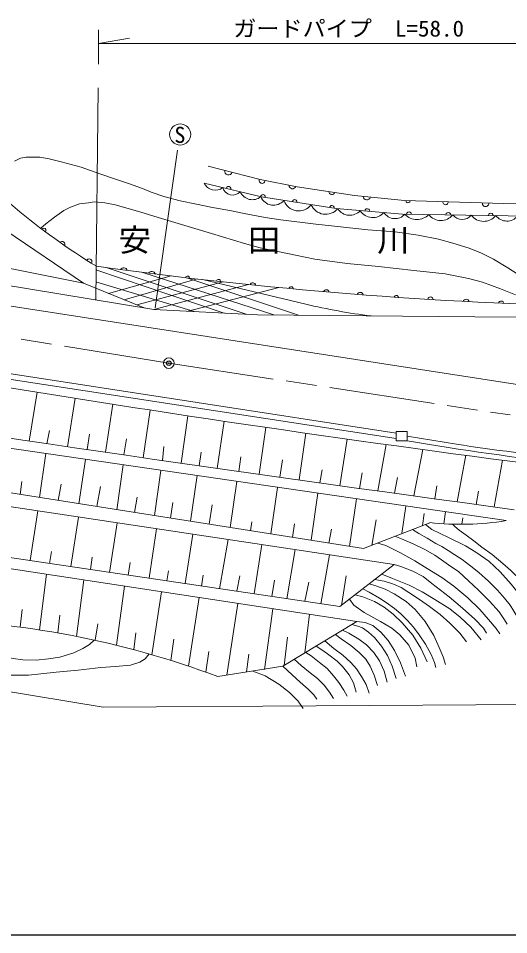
# Model space of a CAD drawing. Units: millimetres, scale not verified. Extents: x 40000 to 680000, y 20000 to 380000.
# Drawn here: x 280272 to 336027, y 205000 to 309208 of the extents above; entities that cross this region are included whole.
import ezdxf
from ezdxf.enums import TextEntityAlignment as Align

# ---------------------------------------------------------------- set-up
doc = ezdxf.new("R2010")
doc.units = ezdxf.units.MM
doc.header["$LTSCALE"] = 1000
doc.header["$PDMODE"] = 32
doc.header["$PDSIZE"] = 500
doc.linetypes.add('CHAIN', pattern=[18.5, 12, -1.5, 3.5, -1.5])
for name, color, linetype, lineweight in [('M-BGD', 7, 'Continuous', 13), ('M-BMK', 2, 'CHAIN', 13), ('M-BMK-OTRS', 5, 'Continuous', 13), ('M-STR-HTXT', 7, 'Continuous', 13), ('M-TTL-BAND', 7, 'Continuous', 25), ('M-WORK', 1, 'Continuous', 13)]:
    doc.layers.add(name, color=color, linetype=linetype, lineweight=lineweight)
doc.layers.add('M-OTRS', color=6, linetype='Continuous')
doc.styles.add('ＭＳ ゴシック', font='')
doc.styles.get('ＭＳ ゴシック').set_extended_font_data('MS Gothic')

msp = doc.modelspace()

# ---------------------------------------------------------------- linework, layer by layer
at = {"layer": 'M-BGD'}
msp.add_circle((297383, 269992), 600, dxfattribs=at)
at = {"layer": 'M-BMK'}
for q in [(231397, 280726), (336197, 264098)]:
    msp.add_line((297383, 269992), q, dxfattribs=at)
at = {"layer": 'M-BMK-OTRS'}
msp.add_lwpolyline([(287665, 279091), (245416, 287532), (245164, 286062), (240211, 291288), (236517, 290252), (230735, 291205), (214844, 292808)], dxfattribs=at)
at = {"layer": 'M-OTRS'}
msp.add_point((297383, 269992), dxfattribs=at)
at = {"layer": 'M-STR-HTXT'}
for p, q in [((289387, 303989), (289387, 307888)), ((289387, 306330), (292900, 306950)), ((289387, 306330), (346288, 306330)), ((181426, 248731), (289934, 230874)), ((289934, 230874), (367105, 231381))]:
    msp.add_line(p, q, dxfattribs=at)
at = {"layer": 'M-TTL-BAND'}
msp.add_line((40000, 205000), (579000, 205000), dxfattribs=at)
at = {"layer": 'M-WORK'}
for p, q in [((289092, 277176), (289344, 301317)), ((298360, 294197), (295815, 276303)), ((287665, 279091), (278868, 285094)), ((268378, 280577), (295661, 276098)), ((289092, 280588), (303693, 275686)), ((306175, 275559), (290243, 280860)), ((297651, 279912), (290526, 277927)), ((292290, 277209), (300588, 279567)), ((309308, 275474), (294429, 280311)), ((312121, 275447), (299442, 279699)), ((301224, 279494), (312954, 276706)), ((266194, 278537), (335570, 267784)), ((287665, 279091), (294588, 276274)), ((289092, 279257), (300249, 275863)), ((293744, 276617), (303565, 279235)), ((295661, 276098), (306426, 278933)), ((299573, 275897), (309909, 278587)), ((295661, 276098), (307480, 275492)), ((307480, 275492), (332171, 275252)), ((332171, 275252), (348246, 275169)), ((242933, 274383), (323246, 262023)), ((323246, 261408), (242933, 273765)), ((281523, 261129), (282419, 266684)), ((285848, 260493), (286722, 265995)), ((245313, 265254), (335730, 252083)), ((290166, 259863), (291019, 265318)), ((294460, 259240), (295248, 264662)), ((298802, 258614), (299549, 264006)), ((302883, 258029), (303681, 263385)), ((307649, 257351), (308429, 262684)), ((283526, 260834), (283824, 262329)), ((288096, 260165), (288370, 261900)), ((312191, 256709), (312955, 262028)), ((324493, 261676), (330097, 260774)), ((292276, 259556), (292560, 261382)), ((296653, 258923), (296830, 260522)), ((316822, 256059), (317676, 261356)), ((321134, 255458), (322085, 260741)), ((282676, 254715), (283403, 259706)), ((300817, 258325), (301047, 259854)), ((325252, 254887), (326266, 260167)), ((330157, 254213), (331138, 259511)), ((253836, 259257), (319526, 248910)), ((287165, 254007), (287899, 259051)), ((305341, 257678), (305586, 259338)), ((310016, 257015), (310305, 259007)), ((334384, 253636), (335338, 258957)), ((251226, 257872), (323017, 247111)), ((291457, 253331), (292199, 258424)), ((295743, 252656), (296492, 257799)), ((314563, 256375), (314833, 257855)), ((319082, 255743), (319377, 257520)), ((280470, 255062), (280668, 256549)), ((299858, 252008), (300614, 257199)), ((304362, 251299), (305125, 256542)), ((323042, 255193), (323377, 256995)), ((284790, 254382), (285138, 256244)), ((289188, 253689), (289603, 255961)), ((308981, 250571), (309753, 255867)), ((327644, 254558), (327868, 256025)), ((332327, 253916), (332612, 255434)), ((293494, 253011), (293779, 254765)), ((313558, 249850), (314337, 255200)), ((317935, 249161), (318721, 254561)), ((297569, 252369), (297827, 254143)), ((301986, 251673), (302309, 253890)), ((323884, 250610), (324340, 253742)), ((281635, 247538), (282482, 253187)), ((286249, 246853), (287095, 252496)), ((326228, 251525), (326427, 252892)), ((328645, 251724), (328843, 253087)), ((330702, 251670), (330807, 252387)), ((290656, 246199), (291501, 251835)), ((295144, 245533), (295988, 251162)), ((306680, 250934), (306822, 251967)), ((311455, 250181), (311657, 251728)), ((319526, 248910), (327070, 251853)), ((320463, 249276), (320944, 252175)), ((316840, 242315), (261419, 250537)), ((299258, 244923), (300101, 250546)), ((315584, 249531), (315885, 251104)), ((318767, 240613), (258266, 249834)), ((303138, 244348), (304122, 249943)), ((307101, 243760), (307942, 249371)), ((283831, 247212), (284038, 248592)), ((310806, 243210), (311732, 248803)), ((314676, 242636), (315658, 248214)), ((288474, 246523), (288684, 247925)), ((292750, 245889), (292998, 247321)), ((323017, 247111), (316840, 242315)), ((282693, 239654), (283467, 245993)), ((297151, 245236), (297331, 246367)), ((286868, 238926), (287718, 245346)), ((301096, 244650), (301302, 245866)), ((305131, 244052), (305470, 245809)), ((309086, 243465), (309392, 245322)), ((312844, 242908), (313294, 245106)), ((317017, 242452), (317564, 245824)), ((291445, 237915), (292349, 244640)), ((295455, 236841), (296546, 244000)), ((299640, 235526), (300832, 243347)), ((280495, 239964), (280703, 241972)), ((303981, 234509), (305226, 242677)), ((308247, 235166), (309197, 242072)), ((284768, 239315), (284988, 241346)), ((312857, 237051), (313389, 241433)), ((289013, 238480), (289301, 240367)), ((318767, 240613), (310346, 235537)), ((293404, 237413), (293615, 239339)), ((310494, 235627), (310874, 238837)), ((297621, 236185), (297946, 238609)), ((301577, 234848), (301926, 237212)), ((306226, 234872), (306475, 236900)), ((310346, 235537), (302945, 234342))]:
    msp.add_line(p, q, dxfattribs=at)
for points in [[(301412, 290459), (307933, 288898), (316399, 287569), (323938, 286934), (347967, 286562), (364952, 285882), (389456, 285108), (433083, 284667), (436299, 284962), (447312, 287931), (460784, 292199), (486340, 304233)], [(279848, 292981), (280526, 293308), (281167, 293431), (282716, 293418), (283767, 293231), (285151, 292879), (287399, 292264), (289641, 291502), (291112, 290984), (292794, 290415), (294377, 289845), (295368, 289438), (296830, 288954), (298670, 288447), (300522, 288087), (302162, 287717), (304527, 287313), (305778, 287061), (308326, 286571), (310107, 286302), (314099, 285797), (316205, 285554), (320005, 285155), (323138, 284931), (325734, 284540), (328045, 284101), (329675, 283634), (331549, 283052), (332943, 282490), (334307, 281809), (335944, 280818), (337620, 279737)], [(301876, 292406), (307769, 290865), (311987, 290050), (318500, 289052), (324165, 288487), (335449, 288151), (349739, 287900), (381535, 286579)], [(282815, 285332), (283416, 285821), (284380, 286602), (285440, 287348), (286203, 287736), (287212, 288115), (288246, 288227), (288905, 288331), (290108, 288227), (291266, 287984), (294086, 287190), (296171, 286557), (299967, 285408), (302241, 284754), (305975, 283607), (307757, 283123), (311771, 282272), (313973, 281834), (317668, 281318), (321215, 280992), (325231, 280529), (328789, 280143), (331446, 279617), (333061, 279212), (335094, 278450), (336804, 277752)], [(326577, 251661), (327280, 251069), (329199, 250161), (331122, 249214), (332309, 248492), (333757, 247487), (335074, 246266), (336310, 244869), (337570, 243322), (338042, 242628), (338477, 241612)], [(329634, 251682), (329923, 251426), (330404, 251008), (331180, 250451), (332056, 249787), (332992, 249066), (334134, 248221), (335356, 247202), (336273, 246403), (337506, 245193), (338266, 244348), (339002, 243445), (339605, 242573), (340045, 241896), (340383, 241320)], [(323092, 250301), (323840, 250009), (325155, 249451), (326507, 248789), (327623, 248147), (328370, 247625), (329189, 247074), (330344, 246248), (331470, 245238), (332602, 244183), (333849, 242920), (334949, 241698), (335563, 240809), (335857, 240317)], [(325086, 251079), (325800, 250625), (326750, 250082), (327758, 249503), (328432, 249127), (329148, 248697), (329921, 248208), (330730, 247673), (331711, 246911), (332637, 246184), (333745, 245218), (334762, 244182), (335562, 243280), (336185, 242483), (336632, 241807), (336944, 241216)], [(321141, 249540), (322069, 249245), (323645, 248457), (325355, 247508), (326777, 246657), (328408, 245608), (329789, 244643), (331379, 243296), (332754, 241978), (333743, 240844), (334600, 239802), (335034, 239220)], [(323017, 247111), (323758, 246858), (325115, 246333), (326296, 245721), (327283, 244949), (329243, 243405), (330774, 242115), (332197, 240880), (333156, 239859), (333514, 239295)], [(321587, 246000), (322823, 245520), (324696, 244744), (326177, 243994), (327646, 243112), (329354, 242037), (330520, 241093), (331727, 239954), (332884, 238521)], [(320812, 245398), (321868, 245193), (322950, 244864), (323800, 244476), (324688, 243923), (325884, 243124), (327009, 242325), (328243, 241417), (329354, 240414), (330462, 239283), (331225, 238305)], [(319449, 244340), (320153, 243966), (321321, 243268), (322103, 242788), (323046, 242074), (323749, 241495), (324517, 240714), (325193, 239983), (325866, 239083), (326551, 238055), (327230, 236864), (327582, 235962), (327735, 235367)], [(320151, 244885), (320792, 244722), (321970, 244307), (322991, 243743), (324357, 242906), (325376, 241983), (326546, 240624), (327531, 239012), (328131, 237674), (328561, 236599), (328830, 235722)], [(317923, 243155), (318433, 242482), (319579, 241640), (321469, 240620), (322748, 239848), (323648, 239091), (324671, 237908), (325400, 236448), (325588, 235445)], [(318568, 243656), (319438, 243416), (320758, 242895), (321877, 242260), (322875, 241454), (323931, 240468), (325140, 239053), (326035, 237588), (326751, 236022)], [(260198, 240387), (261754, 240351), (263298, 240072), (264772, 239784), (266828, 239273), (268669, 238875), (272431, 237963), (274974, 237363), (277338, 236889), (279699, 236406), (280783, 236263), (282291, 236221), (283698, 236356), (285002, 236573), (286584, 237066), (287622, 237536), (288359, 238002), (288913, 238502)], [(318189, 240265), (318873, 240090), (319388, 239878), (320106, 239408), (320776, 238806), (321580, 237810), (322241, 236765), (322772, 235543), (323226, 234117)], [(318767, 240613), (319723, 240482), (320585, 240159), (321477, 239390), (322336, 238449), (323058, 237314), (323739, 235908), (324303, 234404)], [(316326, 239142), (316991, 238639), (318087, 237882), (319046, 237074), (319781, 236317), (320287, 235521), (320728, 234510), (321103, 233343)], [(317135, 239630), (317869, 239270), (319001, 238607), (319870, 237962), (320696, 237103), (321336, 236125), (321872, 234966), (322192, 233719)], [(314144, 237827), (314671, 237480), (315434, 236935), (316520, 236112), (317147, 235482), (317907, 234552), (318377, 233652), (318691, 232583)], [(315109, 238408), (316137, 237556), (317173, 236776), (318062, 235970), (318711, 235230), (319303, 234372), (319814, 233439), (320153, 232473)], [(278541, 234503), (281435, 234509), (282823, 234651), (284564, 234847), (287057, 235083), (289645, 235375), (291337, 235510), (293020, 235653), (294077, 235984), (294677, 236378), (295137, 236933)], [(312950, 237107), (313578, 236702), (314524, 235967), (315387, 235251), (316118, 234442), (316731, 233693), (317279, 232822), (317668, 232109)], [(310346, 235537), (311427, 234554), (312330, 233702), (313237, 232910), (313863, 232265), (314224, 231777)], [(311633, 236314), (312423, 235614), (313455, 234769), (314275, 234116), (315038, 233371), (315664, 232572), (316118, 231851)], [(306925, 234985), (308347, 234428), (309877, 233475), (311112, 232536), (312079, 231566), (312642, 230722)]]:
    msp.add_lwpolyline(points, dxfattribs=at)
msp.add_lwpolyline([(323246, 262206), (323246, 261146), (324493, 261146), (324493, 262206)], close=True, dxfattribs=at)
msp.add_circle((298676, 296001), 1200, dxfattribs=at)
for centre, radius, start, end in [((328652, 345813), 75888, 221.42343, 238.64505), ((304170, 291814), 426, 166.3312, 344.35409), ((307992, 290790), 349, 162.70102, 354.20175), ((302663, 291030), 1375, 204.5268, 308.5405), ((304648, 290289), 1177, 196.50739, 316.5599), ((304182, 289807), 272, 344.35344, 168.71386), ((311457, 290243), 416, 181.43304, 336.69666), ((306888, 290096), 1516, 203.96253, 309.10476), ((308083, 288890), 272, 347.8792, 172.23134), ((309288, 289522), 1564, 202.67757, 319.17516), ((315920, 289488), 329, 178.31145, 344.26658), ((319884, 288968), 412, 181.7521, 346.84608), ((312143, 289065), 1765, 198.69506, 323.466), ((311684, 288320), 272, 348.90032, 173.26074), ((315218, 288726), 1803, 203.2409, 319.42792), ((315929, 287654), 272, 348.90032, 173.26074), ((324577, 288464), 238, 175.75776, 0.83117), ((328846, 288324), 316, 173.99772, 2.59121), ((333403, 288163), 368, 170.6726, 5.91633), ((317955, 288430), 1624, 212.67199, 317.69313), ((320580, 288226), 1680, 211.97009, 318.39504), ((319955, 287280), 272, 353.00235, 177.36277), ((323105, 287949), 1520, 213.45709, 317.87006), ((325608, 288183), 1861, 222.3176, 315.90681), ((324700, 286932), 272, 356.93199, 181.29241), ((328327, 287963), 1751, 217.89167, 320.33273), ((329168, 286863), 272, 356.93199, 181.29241), ((330737, 287702), 1365, 218.91982, 319.30459), ((333188, 287899), 1785, 217.49406, 320.73034), ((333990, 286789), 272, 356.93199, 181.29241), ((335818, 287708), 1561, 216.97465, 321.24975), ((283153, 285093), 255, 320.42664, 145.88448), ((285227, 283478), 351, 338.5973, 131.67829), ((288332, 281527), 317, 327.31518, 148.49425), ((357769, 778847), 502544, 262.15379, 268.77413), ((292252, 280447), 398, 13.73343, 151.28895), ((295443, 279998), 430, 18.17456, 147.58238), ((299516, 279657), 247, 1.17033, 165.51765), ((303041, 279291), 228, 354.09978, 173.39634), ((306928, 278787), 336, 10.49651, 157.89294), ((311292, 278427), 260, 1.1956, 168.19196), ((315289, 278023), 323, 9.22946, 161.0741), ((319141, 277691), 346, 12.10399, 159.08101), ((323258, 277474), 226, 359.99108, 172.13379), ((327130, 277210), 313, 1.67864, 171.33107), ((331185, 276897), 360, 14.67911, 159.25774), ((328258, 340424), 65530, 256.4945, 263.11365), ((335178, 276742), 315, 10.04137, 164.80637), ((383345, 584914), 320709, 261.43286, 280.79155), ((567789, 2035933), 1792116, 260.56672, 262.78148), ((981260, 5007032), 4797210, 261.14264, 262.27774), ((383927, 614777), 358590, 260.45952, 263.46092), ((383554, 615736), 358964, 261.43579, 263.52775), ((330538, 284466), 32796, 263.93142, 279.10998), ((267643, 141020), 99776, 69.27913, 89.26068)]:
    msp.add_arc(centre, radius, start, end, dxfattribs=at)

# ---------------------------------------------------------------- texts
at = {"layer": 'M-STR-HTXT', "style": 'ＭＳ ゴシック', "width": 1.05}
msp.add_text('ガードパイプ\u3000L=58.0', height=1833, dxfattribs=at).set_placement((317837, 306580), align=Align.BOTTOM_CENTER)
msp.add_text('安\u3000\u3000\u3000田\u3000\u3000\u3000川', height=2566, dxfattribs=at).set_placement((308214, 283991), align=Align.MIDDLE_CENTER)
at = {"layer": 'M-WORK', "style": 'ＭＳ ゴシック'}
msp.add_text('S', height=1833, dxfattribs=at).set_placement((298646, 295955), align=Align.MIDDLE_CENTER)

doc.saveas('drawing.dxf')
